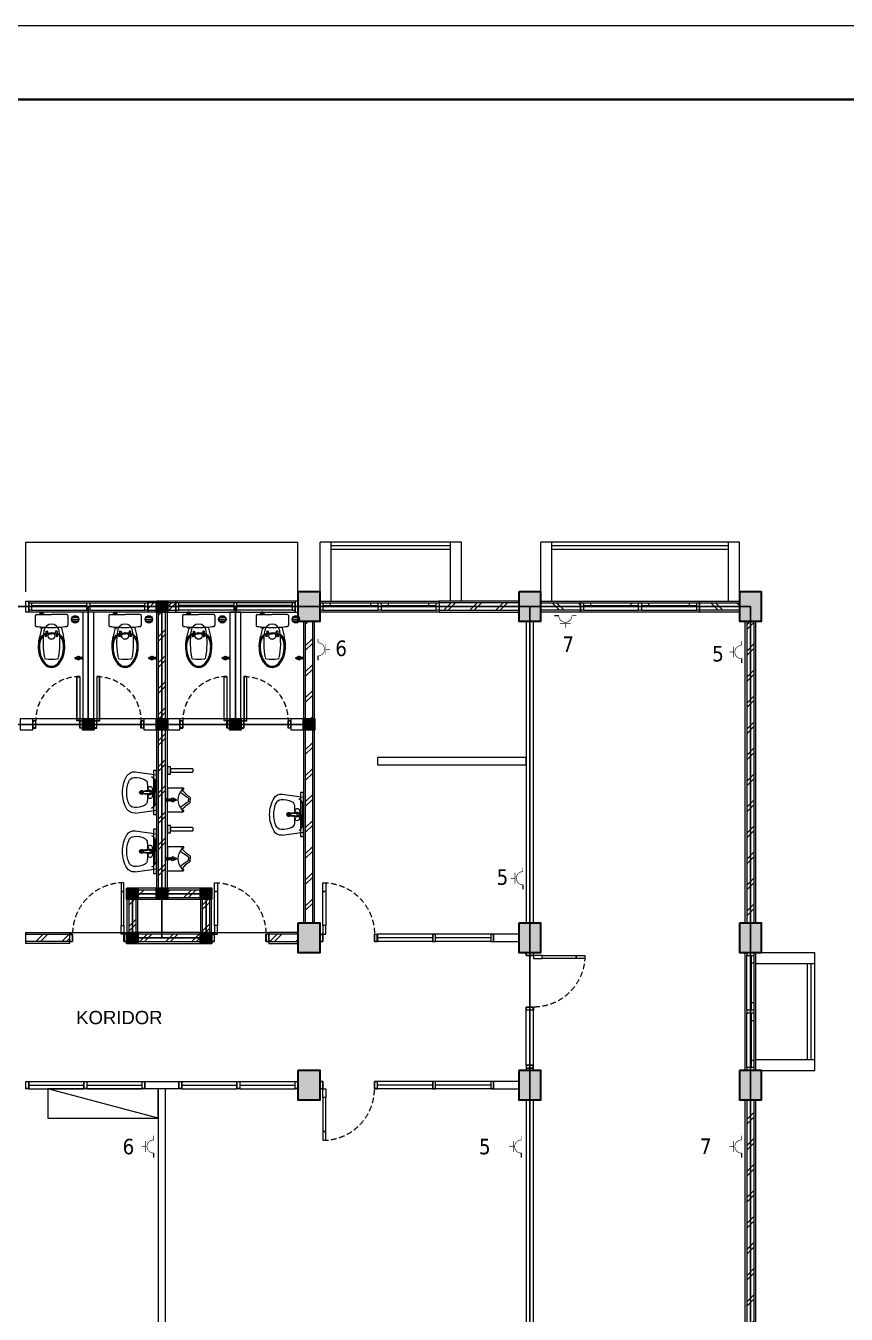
# Model space of a CAD drawing. Header units: millimetres. Extents: x -17012 to 17775, y -5570 to 5430.
# Drawn here: x 12241 to 14471, y 1929 to 5430 of the extents above; entities that cross this region are included whole.
import ezdxf
from ezdxf.enums import TextEntityAlignment as Align

# ---------------------------------------------------------------- set-up
doc = ezdxf.new("R2010")
doc.units = ezdxf.units.MM
doc.linetypes.add('HIDDEN', pattern=[0.375, 0.25, -0.125])
for name, color, linetype, lineweight in [('ars', 11, 'Continuous', 5), ('dinding', 5, 'Continuous', 15), ('GRS KOP', 1, 'Continuous', 35), ('KOLOM', 1, 'Continuous', 30), ('kop', 7, 'Continuous', 20), ('kus', 63, 'Continuous', 15), ('LAMPU-LISTRIK', 22, 'Continuous', 0), ('lan', 7, 'Continuous', 15), ('not', 7, 'Continuous', 20), ('Notasi', 2, 'Continuous', 20), ('PARTISI', 190, 'Continuous', 9), ('SANITAIR', 4, 'Continuous', 5), ('sol kol', 8, 'Continuous', 0)]:
    doc.layers.add(name, color=color, linetype=linetype, lineweight=lineweight)
doc.layers.add('as', color=1, linetype='Continuous', plot=False)
doc.layers.add('D1', color=1, linetype='Continuous')
doc.styles.add('BARU', font='complex.shx')
doc.styles.get("Standard").update_dxf_attribs({"font": 'arial.ttf'})
doc.styles.add('tahoma', font='tahoma.ttf')
pattern_1 = [(45, (12210.864, 1611.834), (-35.3553, 35.3553), []), (45, (12223.364, 1611.834), (-35.3553, 35.3553), [])]
pattern_2 = [(45, (12010.864, 1611.834), (-35.3553, 35.3553), []), (45, (12023.364, 1611.834), (-35.3553, 35.3553), [])]

# ---------------------------------------------------------------- blocks, each defined once
blk = doc.blocks.new('KP')
at = {"layer": 'KOLOM'}
blk.add_lwpolyline([(0.075, -0.075), (-0.075, -0.075), (-0.075, 0.075), (0.075, 0.075), (0.075, -0.075)], dxfattribs=at)
blk = doc.blocks.new('washtafel L237 a')
for p, q in [((-0.279, -0.289), (-0.238, 0)), ((-0.238, 0), (0, 0)), ((0.238, 0), (0, 0)), ((0.279, -0.289), (0.238, 0)), ((-0.148, -0.019), (0, -0.019)), ((0.148, -0.019), (0, -0.019)), ((0, -0.193), (-0.007, -0.193)), ((0, -0.202), (-0.007, -0.202)), ((0, -0.179), (-0.006, -0.179)), ((0, -0.179), (0.006, -0.179)), ((0, -0.193), (0.007, -0.193)), ((0, -0.202), (0.007, -0.202))]:
    blk.add_line(p, q)
for centre, radius in [((-0.011, -0.085), 0.00488), ((0, -0.043), 0.00695), ((0, -0.043), 0.00529), ((0.011, -0.085), 0.00488)]:
    blk.add_circle(centre, radius)
for centre, radius, start, end in [((-0.148, -0.093), 0.0742, 90.0661, 157.5039), ((0.068, -0.281), 0.273, 154.0541, 184.6243), ((-0.117, -0.191), 0.0678, 92.544, 154.459), ((0.012, -2.103), 1.984, 91.1939, 93.8059), ((-0.055, -0.085), 0.0285, 98.132, 275.8135), ((-0.002, -0.336), 0.286, 89.6669, 101.6651), ((-0.049, -0.147), 0.0337, 40.1188, 95.4553), ((0, -0.084), 0.0312, 89.6915, 225.3566), ((-0.528, -0.216), 0.513, 2.5647, 13.8912), ((0, -0.084), 0.0231, 89.5833, 212.8124), ((-0.04, -0.126), 0.0267, 4.6349, 46.9394), ((-0.045, -0.113), 0.03, 5.694, 32.8124), ((-0.623, -0.171), 0.611, 359.8012, 5.694), ((-0.006, -0.173), 0.006, 179.8012, 270), ((0.002, -0.336), 0.286, 78.3349, 90.3331), ((0, -0.084), 0.0312, 314.6434, 90.3085), ((0, -0.084), 0.0231, 327.1876, 90.4167), ((0.006, -0.173), 0.006, 270, 0.1988), ((0.623, -0.171), 0.611, 174.306, 180.1988), ((0.04, -0.126), 0.0267, 133.0606, 175.3651), ((0.045, -0.113), 0.03, 147.1876, 174.306), ((0.528, -0.216), 0.513, 166.1088, 177.4353), ((0.049, -0.147), 0.0337, 84.5447, 139.8812), ((-0.012, -2.103), 1.984, 86.1941, 88.8061), ((0.055, -0.085), 0.0285, 264.1865, 81.868), ((0.117, -0.191), 0.0678, 25.541, 87.456), ((0.148, -0.093), 0.0742, 22.4961, 89.9339), ((-0.068, -0.281), 0.273, 355.3757, 25.9459), ((-0.17, -0.305), 0.11, 171.786, 240.1395), ((-0.119, -0.294), 0.0858, 186.0548, 250.1625), ((0.001, -0.2), 0.0272, 129.5111, 54.4666), ((0.001, -0.2), 0.0234, 136.8784, 48.8129), ((-0.007, -0.184), 0.009, 183.4751, 270), ((-0.007, -0.193), 0.009, 182.5647, 270), ((0.001, -0.2), 0.0119, 184.4951, 2.4242), ((0.007, -0.184), 0.009, 270, 356.5249), ((0.007, -0.193), 0.009, 270, 357.4353), ((0.119, -0.294), 0.0858, 289.8375, 353.9452), ((0.17, -0.305), 0.11, 299.8605, 8.214), ((-0.003, -0.017), 0.443, 239.9631, 270.4171), ((-0.001, 0.003), 0.406, 248.7209, 270.1375), ((0.001, 0.003), 0.406, 269.8625, 291.2791), ((0.003, -0.017), 0.443, 269.5829, 300.0369)]:
    blk.add_arc(centre, radius, start, end)
blk = doc.blocks.new('P 70')
at = {"linetype": 'HIDDEN', "ltscale": 0.3}
blk.add_lwpolyline([(-0.74, 0.1, -0.414214), (-0.04, 0.8, -1.303225)], format="xyb", dxfattribs=at)
for points in [[(-0.04, 0.8), (-0.08, 0.8), (-0.08, 0.68), (-0.04, 0.68)], [(-0.04, 0.68), (-0.08, 0.68), (-0.08, 0.22), (-0.04, 0.22)], [(-0.04, 0.1), (-0.08, 0.1), (-0.08, 0.22), (-0.04, 0.22)], [(-0.735, 0.06), (-0.74, 0.06), (-0.74, 0.061), (-0.74, 0.1), (-0.78, 0.1), (-0.78, 0), (-0.74, 0), (-0.74, 0.056), (-0.735, 0.058)], [(-0.742, 0.002), (-0.778, 0.002), (-0.778, 0.098), (-0.742, 0.098)], [(-0.045, 0.06), (-0.04, 0.06), (-0.04, 0.061), (-0.04, 0.1), (0, 0.1), (0, 0), (-0.04, 0), (-0.04, 0.056), (-0.045, 0.058)], [(-0.038, 0.002), (-0.002, 0.002), (-0.002, 0.098), (-0.038, 0.098)]]:
    blk.add_lwpolyline(points, close=True)
blk = doc.blocks.new('URINOIR ATAS')
for p, q in [((-0.165, 0), (-0.165, 0.215)), ((-0.16, 0.22), (-0.147, 0.22)), ((-0.133, 0.201), (-0.16, 0.201)), ((-0.133, 0.201), (-0.143, 0.218)), ((-0.027, 0.31), (0, 0.31)), ((-0.02, 0.286), (0, 0.286)), ((0.027, 0.31), (0, 0.31)), ((0.02, 0.286), (0, 0.286)), ((0.133, 0.201), (0.143, 0.218)), ((0.133, 0.201), (0.16, 0.201)), ((0.16, 0.22), (0.147, 0.22)), ((0.165, 0), (0.165, 0.215)), ((-0.165, 0), (0, 0)), ((-0.009, 0.01), (-0.026, 0)), ((-0.013, -0.017), (-0.013, 0)), ((-0.012, 0.117), (0.011, 0.117)), ((-0.011, 0.107), (0.011, 0.107)), ((-0.011, 0.097), (0.011, 0.097)), ((-0.009, 0.112), (-0.009, 0.107)), ((-0.009, 0.01), (0.011, 0.01)), ((-0.007, 0.113), (0.008, 0.113)), ((-0.003, 0.117), (-0.003, 0.113)), ((0.165, 0), (0, 0)), ((0.003, 0.117), (0.003, 0.113)), ((0.009, 0.112), (0.009, 0.107)), ((0.011, 0.01), (0.026, 0)), ((0.013, 0), (0.013, -0.017)), ((0.013, -0.017), (-0.013, -0.017))]:
    blk.add_line(p, q)
for points in [[(-0.011, 0.107, 0.164804), (-0.012, 0.107, 0.105758), (-0.013, 0.106, 0.068984), (-0.014, 0.104, 0.055178), (-0.014, 0.102, 0.055178), (-0.014, 0.1, 0.068984), (-0.013, 0.099, 0.105758), (-0.012, 0.098, 0.164804), (-0.011, 0.097, 0.164804), (-0.01, 0.098, 0.105758), (-0.009, 0.099, 0.068984), (-0.009, 0.1, 0.055178), (-0.009, 0.102, 0.055178), (-0.009, 0.104, 0.068984), (-0.009, 0.106, 0.105758), (-0.01, 0.107, 0.164804)], [(0, 0.097, 0.070821), (0.003, 0.098, 0.082428), (0.005, 0.099, 0.106823), (0.007, 0.101, 0.13413), (0.007, 0.102, 0.13413), (0.007, 0.104, 0.106823), (0.005, 0.106, 0.082428), (0.003, 0.107, 0.070821), (0, 0.107, 0.070821), (-0.003, 0.107, 0.082428), (-0.005, 0.106, 0.106823), (-0.007, 0.104, 0.13413), (-0.007, 0.102, 0.13413), (-0.007, 0.101, 0.106823), (-0.005, 0.099, 0.082428), (-0.003, 0.098, 0.070821)], [(0.011, 0.107, 0.164804), (0.01, 0.107, 0.105758), (0.009, 0.106, 0.068984), (0.009, 0.104, 0.055178), (0.008, 0.102, 0.055178), (0.009, 0.1, 0.068984), (0.009, 0.099, 0.105758), (0.01, 0.098, 0.164804), (0.011, 0.097, 0.164804), (0.012, 0.098, 0.105758), (0.013, 0.099, 0.068984), (0.013, 0.1, 0.055178), (0.014, 0.102, 0.055178), (0.014, 0.104, 0.068984), (0.013, 0.106, 0.105758), (0.012, 0.107, 0.164804)]]:
    blk.add_lwpolyline(points, format="xyb", close=True)
blk.add_lwpolyline([(0.007, 0.061), (0.013, 0.072), (0.007, 0.082), (-0.006, 0.082), (-0.012, 0.072), (-0.006, 0.061)], close=True)
for centre, radius in [((0, 0.072), 0.025), ((0, 0.032), 0.0106), ((0, 0.032), 0.00723)]:
    blk.add_circle(centre, radius)
for centre, radius, start, end in [((-0.16, 0.215), 0.005, 90, 180), ((-0.16, 0.196), 0.005, 90, 180), ((-0.147, 0.215), 0.005, 30.5859, 90), ((-0.151, 0.256), 0.055, 287.3602, 311.4179), ((0.001, 0.332), 0.187, 224.1477, 269.6422), ((-0.614, 0.718), 0.709, 314.7654, 324.2179), ((-0.477, 0.536), 0.518, 315.9836, 330.7336), ((-0.027, 0.295), 0.0148, 90, 144.2179), ((-0.02, 0.28), 0.00593, 90, 150.7336), ((-0.001, 0.332), 0.187, 270.3578, 315.8523), ((0.02, 0.28), 0.00593, 29.2664, 90), ((0.477, 0.536), 0.518, 209.2664, 224.0164), ((0.027, 0.295), 0.0148, 35.7821, 90), ((0.614, 0.718), 0.709, 215.7821, 225.2346), ((0.151, 0.256), 0.055, 228.5821, 252.6398), ((0.147, 0.215), 0.005, 90, 149.4141), ((0.16, 0.215), 0.005, 0, 90), ((0.16, 0.196), 0.005, 0, 90), ((0.12, 0.057), 0.137, 181.3482, 199.9236), ((0, 0.106), 0.0162, 43.0169, 136.9831), ((-0.007, 0.112), 0.00119, 90, 180), ((0.008, 0.112), 0.00119, 0, 90), ((-0.19, 0.062), 0.208, 345.4703, 357.6692)]:
    blk.add_arc(centre, radius, start, end)
blk = doc.blocks.new('P 60')
at = {"linetype": 'HIDDEN', "ltscale": 0.3}
blk.add_lwpolyline([(-0.64, 0.1, -0.414214), (-0.04, 0.7, -1.303225)], format="xyb", dxfattribs=at)
for points in [[(-0.04, 0.7), (-0.04, 0.1), (-0.08, 0.1), (-0.08, 0.7)], [(-0.042, 0.698), (-0.042, 0.102), (-0.078, 0.102), (-0.078, 0.698)], [(-0.635, 0.06), (-0.64, 0.06), (-0.64, 0.061), (-0.64, 0.1), (-0.68, 0.1), (-0.68, 0), (-0.64, 0), (-0.64, 0.056), (-0.635, 0.058)], [(-0.642, 0.002), (-0.678, 0.002), (-0.678, 0.098), (-0.642, 0.098)], [(-0.045, 0.06), (-0.04, 0.06), (-0.04, 0.061), (-0.04, 0.1), (0, 0.1), (0, 0), (-0.04, 0), (-0.04, 0.056), (-0.045, 0.058)], [(-0.038, 0.002), (-0.002, 0.002), (-0.002, 0.098), (-0.038, 0.098)]]:
    blk.add_lwpolyline(points, close=True)
blk = doc.blocks.new('KRAN ATAS')
for p, q in [((-0.019, 0.001), (-0.019, 0)), ((-0.019, 0), (0, 0)), ((-0.018, 0.002), (0, 0.002)), ((-0.009, 0.006), (-0.009, 0.04)), ((0.018, 0.002), (0, 0.002)), ((0.019, 0), (0, 0)), ((0.009, 0.006), (0.009, 0.04)), ((0.019, 0.001), (0.019, 0))]:
    blk.add_line(p, q)
for centre, radius, start, end in [((-0.021, 0.06), 0.0057, 92.509, 270.0343), ((-0.02, 0.06), 0.0057, 105.45, 257.2407), ((0, 0.06), 0.0223, 89.786, 270.2141), ((-0.015, 0.075), 0.0057, 47.464, 224.6597), ((-0.015, 0.074), 0.0057, 60.3207, 212.5415), ((-0.014, 0.046), 0.0057, 154.4974, 295.7282), ((-0.015, 0.045), 0.0057, 142.579, 307.6346), ((-0.018, 0.001), 0.0005, 90, 180), ((0, 0.06), 0.0162, 89.7094, 270.2949), ((-0.013, 0.006), 0.004, 270, 0), ((-0.041, 0.09), 0.0331, 343.1048, 7.2203), ((0, 0.06), 0.0102, 89.532, 270.4679), ((0, 0.096), 0.00865, 90, 191.4881), ((0, 0.08), 0.0057, 89.095, 165.324), ((0, 0.079), 0.0057, 89.095, 152.5938), ((0, 0.041), 0.0057, 205.9652, 266.0615), ((0, 0.04), 0.0057, 191.86, 266.0615), ((0, 0.096), 0.00865, 348.5119, 90), ((0, 0.08), 0.0057, 14.676, 90.905), ((0, 0.079), 0.0057, 27.4062, 90.905), ((0, 0.06), 0.0223, 269.7859, 90.214), ((0, 0.06), 0.0162, 269.7051, 90.2906), ((0, 0.06), 0.0102, 269.5321, 90.468), ((0, 0.04), 0.0057, 273.9385, 348.14), ((0, 0.041), 0.0057, 273.9385, 334.0348), ((0.041, 0.09), 0.0331, 172.7797, 196.8952), ((0.013, 0.006), 0.004, 180, 270), ((0.015, 0.045), 0.0057, 232.3654, 37.421), ((0.015, 0.075), 0.0057, 315.3403, 132.536), ((0.015, 0.074), 0.0057, 327.4585, 119.6793), ((0.014, 0.046), 0.0057, 244.2718, 25.5026), ((0.018, 0.001), 0.0005, 0, 90), ((0.021, 0.06), 0.0057, 269.9657, 87.491), ((0.02, 0.06), 0.0057, 282.7593, 74.55)]:
    blk.add_arc(centre, radius, start, end)
blk = doc.blocks.new('CLOSET ATAS')
for p, q in [((0, 0.207), (0, 0)), ((0.014, 0.22), (0.148, 0.22)), ((0, -0.206), (0, 0)), ((0.171, 0.13), (0.294, 0.161)), ((0.228, 0.073), (0.228, 0.058)), ((0.231, 0.075), (0.273, 0.075)), ((0.231, 0.055), (0.256, 0.055)), ((0.256, 0.055), (0.259, 0.063)), ((0.256, 0.055), (0.256, 0)), ((0.256, -0.055), (0.256, 0)), ((0.259, 0.063), (0.273, 0.063)), ((0.266, 0.075), (0.266, 0.088)), ((0.266, 0.063), (0.266, 0)), ((0.266, -0.063), (0.266, 0)), ((0.273, 0.075), (0.273, 0.063)), ((0.282, 0.125), (0.282, 0.107)), ((0.285, 0.085), (0.285, 0.065)), ((0.296, 0.088), (0.288, 0.088)), ((0.296, 0.062), (0.288, 0.062)), ((0.299, 0.085), (0.299, 0.065)), ((-0.013, -0.124), (-0.031, -0.124)), ((-0.031, -0.124), (-0.031, -0.146)), ((-0.031, -0.146), (-0.013, -0.146)), ((-0.013, -0.107), (-0.013, -0.164)), ((0.171, -0.138), (0.185, -0.138)), ((0.173, -0.116), (0.185, -0.116)), ((0.173, -0.151), (0.173, -0.138)), ((0.175, -0.154), (0.182, -0.154)), ((0.184, -0.138), (0.184, -0.151)), ((0.188, -0.119), (0.188, -0.136)), ((0.188, -0.134), (0.294, -0.161)), ((0.228, -0.073), (0.228, -0.058)), ((0.231, -0.055), (0.256, -0.055)), ((0.231, -0.075), (0.273, -0.075)), ((0.256, -0.055), (0.259, -0.063)), ((0.259, -0.063), (0.273, -0.063)), ((0.266, -0.075), (0.266, -0.088)), ((0.273, -0.075), (0.273, -0.063)), ((0.282, -0.125), (0.282, -0.107)), ((0.285, -0.065), (0.285, -0.085)), ((0.296, -0.062), (0.288, -0.062)), ((0.296, -0.088), (0.288, -0.088)), ((0.299, -0.065), (0.299, -0.085)), ((0.014, -0.22), (0.148, -0.22))]:
    blk.add_line(p, q)
blk.add_circle((0.292, 0), 0.046)
for centre, radius, start, end in [((0.014, 0.207), 0.0135, 90, 180), ((0.148, 0.205), 0.015, 8.087, 90), ((-1.27, 0.004), 1.447, 359.8599, 8.087), ((0.429, -0.051), 0.231, 89.4826, 128.7411), ((0.431, -0.32), 0.5, 75.2789, 105.8515), ((0.235, 0), 0.103, 95.4936, 264.5064), ((-1.27, -0.004), 1.447, 351.913, 0.1401), ((0.385, -0.951), 1.066, 79.0461, 98.6197), ((0.231, 0.073), 0.00271, 90, 180), ((0.231, 0.058), 0.00271, 180, 270), ((0.271, 0.088), 0.005, 138.7405, 180), ((0.429, -0.051), 0.215, 89.4826, 138.7405), ((0.287, 0.125), 0.005, 128.7411, 180), ((0.288, 0.085), 0.00307, 90, 180), ((0.288, 0.065), 0.00307, 180, 270), ((0.296, 0.085), 0.00307, 0, 90), ((0.296, 0.065), 0.00307, 270, 0), ((0.431, -0.32), 0.484, 75.2789, 90), ((0.465, -0.141), 0.302, 48.5371, 73.1314), ((0.465, -0.141), 0.318, 48.5371, 73.1314), ((0.585, 0.076), 0.02, 7.8459, 81.6038), ((0.035, 0), 0.575, 352.1541, 7.8459), ((0.59, 0), 0.114, 0, 48.6581), ((0.59, 0), 0.114, 311.3419, 0), ((0.59, 0), 0.13, 0, 48.6581), ((0.59, 0), 0.13, 311.3419, 0), ((-0.016, -0.123), 0.0171, 24.4122, 79.3868), ((-0.016, -0.147), 0.0171, 280.6132, 335.5878), ((0.175, -0.151), 0.00271, 180, 270), ((0.182, -0.151), 0.00271, 270, 0), ((0.185, -0.119), 0.00271, 0, 90), ((0.185, -0.136), 0.00271, 270, 0), ((0.385, 0.948), 1.063, 261.358, 280.9763), ((0.231, -0.058), 0.00271, 90, 180), ((0.231, -0.073), 0.00271, 180, 270), ((0.271, -0.088), 0.005, 180, 221.2595), ((0.429, 0.051), 0.215, 221.2595, 270.5174), ((0.287, -0.125), 0.005, 180, 231.2589), ((0.429, 0.051), 0.231, 231.2589, 270.5174), ((0.288, -0.065), 0.00307, 90, 180), ((0.288, -0.085), 0.00307, 180, 270), ((0.431, 0.32), 0.5, 254.1485, 284.7211), ((0.296, -0.065), 0.00307, 0, 90), ((0.296, -0.085), 0.00307, 270, 0), ((0.431, 0.32), 0.484, 270, 284.7211), ((0.465, 0.141), 0.302, 286.8686, 311.4629), ((0.465, 0.141), 0.318, 286.8686, 311.4629), ((0.585, -0.076), 0.02, 278.3962, 352.1541), ((0.014, -0.206), 0.0135, 180, 270), ((0.148, -0.205), 0.015, 270, 351.913)]:
    blk.add_arc(centre, radius, start, end)
blk = doc.blocks.new('*X4')
at = {"color": 0}
for p, q in [((18.491, 19.193), (18.579, 19.193)), ((18.499, 19.218), (18.572, 19.218)), ((18.499, 19.168), (18.572, 19.168))]:
    blk.add_line(p, q, dxfattribs=at)
blk = doc.blocks.new('SFLOOR')
for radius in [0.05, 0.0442]:
    blk.add_circle((0, 0), radius)
blk.add_blockref('*X4', (-18.535, -19.193))
blk = doc.blocks.new('K1')
at = {"layer": 'KOLOM'}
blk.add_lwpolyline([(0.2, 0.15), (-0.2, 0.15), (-0.2, -0.15), (0.2, -0.15), (0.2, 0.15)], dxfattribs=at)
blk = doc.blocks.new('NOTASI RUANG')
at = {"layer": 'not'}
for height, p in [(0.26, (-0.011, 0.3)), (0.175, (-0.009, -0.017))]:
    blk.add_attdef('RUANG', text='', height=height, dxfattribs=at).set_placement(p, align=Align.MIDDLE_CENTER)
blk = doc.blocks.new('H')
at = {"layer": 'LAMPU-LISTRIK', "ltscale": 2}
blk.add_line((2116771, -303777), (2116700, -303777), dxfattribs=at)
at = {"layer": 'LAMPU-LISTRIK', "ltscale": 2, "const_width": 10}
blk.add_lwpolyline([(2116989, -303777, 1), (2116771, -303777)], format="xyb", dxfattribs=at)
for points in [[(2116970, -303647), (2116790, -303647)], [(2116880, -303647), (2116880, -303577)], [(2116700, -303777), (2116771, -303777)], [(2117060, -303777), (2116989, -303777)]]:
    blk.add_lwpolyline(points, dxfattribs=at)
blk = doc.blocks.new('kop')
at = {"layer": 'GRS KOP'}
blk.add_lwpolyline([(1, 54), (83, 54), (83, 1), (1, 1)], close=True, dxfattribs=at)
at = {"layer": 'kop', "color": 7}
blk.add_line((84, 55), (0, 55), dxfattribs=at)
at = {"layer": 'kop', "style": 'BARU', "flags": 4}
for p, height in [((73.8, 5.4), 0.35), ((80.303, 5.382), 0.25), ((73.8, 4.9), 0.35), ((80.303, 4.882), 0.25), ((73.8, 4.4), 0.35), ((80.303, 4.382), 0.25)]:
    blk.add_attdef('-', p, '', height=height, dxfattribs=at)
at = {"layer": 'kop', "flags": 4}
for tag, p in [('AR-00', (78.057, 2.648)), ('00', (81.238, 2.647))]:
    blk.add_attdef(tag, text='', height=0.35, dxfattribs=at).set_placement(p, align=Align.MIDDLE)

msp = doc.modelspace()

# ---------------------------------------------------------------- hatches: boundary and pattern name
at = {"layer": 'ars'}
h = msp.add_hatch(dxfattribs=at)
h.set_pattern_fill('TEMBOK', color=256, scale=50)
h.set_pattern_definition([(45, (12454.864, 1901.834), (-35.3553, 35.3553), []), (45, (12467.364, 1901.834), (-35.3553, 35.3553), [])])
h.paths.add_polyline_path([(12595.9, 3861.8), (12572.9, 3861.8), (12572.9, 3841.8), (12595.9, 3841.8)])
h = msp.add_hatch(dxfattribs=at)
h.set_pattern_fill('TEMBOK', color=256, scale=50)
h.set_pattern_definition([(45, (12515.864, 1901.834), (-35.3553, 35.3553), []), (45, (12528.364, 1901.834), (-35.3553, 35.3553), [])])
h.paths.add_polyline_path([(12648.9, 3861.8), (12625.9, 3861.8), (12625.9, 3841.8), (12648.9, 3841.8)])
h = msp.add_hatch(dxfattribs=at)
h.set_pattern_fill('TEMBOK', color=256, scale=50)
h.set_pattern_definition([(45, (11649.864, 1336.834), (-35.3553, 35.3553), []), (45, (11662.364, 1336.834), (-35.3553, 35.3553), [])])
h.paths.add_polyline_path([(13580.9, 3861.8), (13364.9, 3861.8), (13364.9, 3841.8), (13580.9, 3841.8)])
h = msp.add_hatch(dxfattribs=at)
h.set_pattern_fill('TEMBOK', color=256, scale=50)
h.set_pattern_definition([(315, (12800.864, 4166.834), (-35.3553, -35.3553), []), (315, (12813.364, 4166.834), (-35.3553, -35.3553), [])])
h.paths.add_polyline_path([(13748.9, 3841.8), (13640.9, 3841.8), (13640.9, 3861.8), (13748.9, 3861.8)])
h = msp.add_hatch(dxfattribs=at)
h.set_pattern_fill('TEMBOK', color=256, scale=50)
h.set_pattern_definition([(315, (13232.864, 4166.834), (-35.3553, -35.3553), []), (315, (13245.364, 4166.834), (-35.3553, -35.3553), [])])
h.paths.add_polyline_path([(14180.9, 3841.8), (14072.9, 3841.8), (14072.9, 3861.8), (14180.9, 3861.8)])
h = msp.add_hatch(dxfattribs=at)
h.set_pattern_fill('TEMBOK', color=256, scale=50)
h.set_pattern_definition(pattern_1)
h.paths.add_polyline_path([(12600.9, 3836.8), (12600.9, 3086.8), (12620.9, 3086.8), (12620.9, 3836.8)])
h = msp.add_hatch(dxfattribs=at)
h.set_pattern_fill('TEMBOK', color=256, scale=50)
h.set_pattern_definition(pattern_1)
h.paths.add_polyline_path([(13020.9, 2991.8), (13020.9, 3811.8), (13000.9, 3811.8), (13000.9, 2991.8)])
h = msp.add_hatch(dxfattribs=at)
h.set_pattern_fill('TEMBOK', color=256, scale=50)
h.set_pattern_definition(pattern_2)
h.paths.add_polyline_path([(14220.9, 2991.8), (14220.9, 3811.8), (14200.9, 3811.8), (14200.9, 2991.8)])
h = msp.add_hatch(dxfattribs=at)
h.set_pattern_fill('TEMBOK', color=256, scale=50)
h.set_pattern_definition(pattern_1)
h.paths.add_polyline_path([(12715.9, 3081.8), (12545.9, 3081.8), (12545.9, 3061.8), (12715.9, 3061.8)])
h = msp.add_hatch(dxfattribs=at)
h.set_pattern_fill('TEMBOK', color=256, scale=50)
h.set_pattern_definition(pattern_1)
h.paths.add_polyline_path([(12520.9, 3056.8), (12520.9, 2966.8), (12540.9, 2966.8), (12540.9, 3056.8)])
h = msp.add_hatch(dxfattribs=at)
h.set_pattern_fill('TEMBOK', color=256, scale=50)
h.set_pattern_definition(pattern_1)
h.paths.add_polyline_path([(12720.9, 3056.8), (12720.9, 2966.8), (12740.9, 2966.8), (12740.9, 3056.8)])
h = msp.add_hatch(dxfattribs=at)
h.set_pattern_fill('TEMBOK', color=256, scale=50)
h.set_pattern_definition(pattern_1)
h.paths.add_polyline_path([(12240.9, 2961.8), (12359.9, 2961.8), (12359.9, 2941.8), (12240.9, 2941.8)])
h = msp.add_hatch(dxfattribs=at)
h.set_pattern_fill('TEMBOK', color=256, scale=50)
h.set_pattern_definition(pattern_1)
h.paths.add_polyline_path([(12715.9, 2961.8), (12545.9, 2961.8), (12545.9, 2941.8), (12715.9, 2941.8)])
h = msp.add_hatch(dxfattribs=at)
h.set_pattern_fill('TEMBOK', color=256, scale=50)
h.set_pattern_definition(pattern_1)
h.paths.add_polyline_path([(12980.9, 2961.8), (12901.9, 2961.8), (12901.9, 2941.8), (12980.9, 2941.8)])
h = msp.add_hatch(dxfattribs=at)
h.set_pattern_fill('TEMBOK', color=256, scale=50)
h.set_pattern_definition(pattern_2)
h.paths.add_polyline_path([(14220.9, 1691.8), (14220.9, 2511.8), (14200.9, 2511.8), (14200.9, 1691.8)])
at = {"layer": 'sol kol'}
for points in [[(12980.9, 3891.8), (12980.9, 3811.8), (13040.9, 3811.8), (13040.9, 3891.8)], [(13580.9, 3891.8), (13580.9, 3811.8), (13640.9, 3811.8), (13640.9, 3891.8)], [(14180.9, 3891.8), (14180.9, 3811.8), (14240.9, 3811.8), (14240.9, 3891.8)], [(12595.9, 3866.8), (12625.9, 3866.8), (12625.9, 3836.8), (12595.9, 3836.8)], [(12395.9, 3546.8), (12425.9, 3546.8), (12425.9, 3516.8), (12395.9, 3516.8)], [(12595.9, 3546.8), (12625.9, 3546.8), (12625.9, 3516.8), (12595.9, 3516.8)], [(12795.9, 3546.8), (12825.9, 3546.8), (12825.9, 3516.8), (12795.9, 3516.8)], [(12995.9, 3546.8), (13025.9, 3546.8), (13025.9, 3516.8), (12995.9, 3516.8)], [(12515.9, 3086.8), (12545.9, 3086.8), (12545.9, 3056.8), (12515.9, 3056.8)], [(12595.9, 3086.8), (12625.9, 3086.8), (12625.9, 3056.8), (12595.9, 3056.8)], [(12715.9, 3086.8), (12745.9, 3086.8), (12745.9, 3056.8), (12715.9, 3056.8)], [(12980.9, 2991.8), (12980.9, 2911.8), (13040.9, 2911.8), (13040.9, 2991.8)], [(13580.9, 2991.8), (13580.9, 2911.8), (13640.9, 2911.8), (13640.9, 2991.8)], [(14180.9, 2991.8), (14180.9, 2911.8), (14240.9, 2911.8), (14240.9, 2991.8)], [(12515.9, 2966.8), (12545.9, 2966.8), (12545.9, 2936.8), (12515.9, 2936.8)], [(12715.9, 2966.8), (12745.9, 2966.8), (12745.9, 2936.8), (12715.9, 2936.8)], [(12980.9, 2591.8), (12980.9, 2511.8), (13040.9, 2511.8), (13040.9, 2591.8)], [(13580.9, 2591.8), (13580.9, 2511.8), (13640.9, 2511.8), (13640.9, 2591.8)], [(14180.9, 2591.8), (14180.9, 2511.8), (14240.9, 2511.8), (14240.9, 2591.8)]]:
    msp.add_hatch(color=256, dxfattribs=at).paths.add_polyline_path(points)

# ---------------------------------------------------------------- linework, layer by layer
at = {"layer": 'ars'}
for points in [[(13395.9, 4016.8), (13070.9, 4016.8)], [(13395.9, 4006.8), (13070.9, 4006.8)], [(14150.9, 4016.8), (13670.9, 4016.8)], [(14150.9, 4006.8), (13670.9, 4006.8)], [(14365.9, 2621.8), (14365.9, 2881.8)], [(14375.9, 2621.8), (14375.9, 2881.8)]]:
    msp.add_lwpolyline(points, dxfattribs=at)
for points in [[(12595.9, 3861.8), (12572.9, 3861.8), (12572.9, 3841.8), (12595.9, 3841.8)], [(12648.9, 3861.8), (12625.9, 3861.8), (12625.9, 3841.8), (12648.9, 3841.8)], [(13580.9, 3861.8), (13364.9, 3861.8), (13364.9, 3841.8), (13580.9, 3841.8)], [(13748.9, 3841.8), (13640.9, 3841.8), (13640.9, 3861.8), (13748.9, 3861.8)], [(14180.9, 3841.8), (14072.9, 3841.8), (14072.9, 3861.8), (14180.9, 3861.8)], [(12600.9, 3836.8), (12600.9, 3086.8), (12620.9, 3086.8), (12620.9, 3836.8)], [(13020.9, 2991.8), (13020.9, 3811.8), (13000.9, 3811.8), (13000.9, 2991.8)], [(14220.9, 2991.8), (14220.9, 3811.8), (14200.9, 3811.8), (14200.9, 2991.8)], [(12634.6, 3396.8), (12634.6, 3416.8), (12625.9, 3416.8), (12625.9, 3396.8)], [(12634.6, 3236.8), (12634.6, 3256.8), (12625.9, 3256.8), (12625.9, 3236.8)], [(12715.9, 3081.8), (12545.9, 3081.8), (12545.9, 3061.8), (12715.9, 3061.8)], [(12520.9, 3056.8), (12520.9, 2966.8), (12540.9, 2966.8), (12540.9, 3056.8)], [(12720.9, 3056.8), (12720.9, 2966.8), (12740.9, 2966.8), (12740.9, 3056.8)], [(12240.9, 2961.8), (12359.9, 2961.8), (12359.9, 2941.8), (12240.9, 2941.8)], [(12715.9, 2961.8), (12545.9, 2961.8), (12545.9, 2941.8), (12715.9, 2941.8)], [(12980.9, 2961.8), (12901.9, 2961.8), (12901.9, 2941.8), (12980.9, 2941.8)], [(14220.9, 1691.8), (14220.9, 2511.8), (14200.9, 2511.8), (14200.9, 1691.8)]]:
    msp.add_lwpolyline(points, close=True, dxfattribs=at)
at = {"layer": 'as'}
for points in [[(14210.9, 3851.8), (14210.9, 1651.8), (9610.9, 1651.8)], [(13010.9, 3851.8), (12210.9, 3851.8)], [(12410.9, 3851.8), (12410.9, 3531.8)], [(12810.9, 3851.8), (12810.9, 3531.8)], [(13010.9, 3851.8), (14210.9, 3851.8), (14210.9, 1651.8)], [(13610.9, 3851.8), (13610.9, 1651.8)], [(12610.9, 2951.8), (12610.9, 3836.8)], [(12610.9, 3531.8), (12210.9, 3531.8)], [(13010.9, 3531.8), (12610.9, 3531.8)]]:
    msp.add_lwpolyline(points, dxfattribs=at)
msp.add_lwpolyline([(12730.9, 2951.8), (12730.9, 3071.8), (12530.9, 3071.8), (12530.9, 2951.8)], close=True, dxfattribs=at)
at = {"layer": 'dinding'}
for points in [[(12240.9, 3866.8), (12248.9, 3866.8), (12248.9, 3836.8), (12240.9, 3836.8)], [(12572.9, 3866.8), (12595.9, 3866.8), (12595.9, 3836.8), (12572.9, 3836.8)], [(12648.9, 3866.8), (12625.9, 3866.8), (12625.9, 3836.8), (12648.9, 3836.8)], [(12980.9, 3866.8), (12972.9, 3866.8), (12972.9, 3836.8), (12980.9, 3836.8)], [(13580.9, 3866.8), (13364.9, 3866.8), (13364.9, 3836.8), (13580.9, 3836.8)], [(13748.9, 3836.8), (13640.9, 3836.8), (13640.9, 3866.8), (13748.9, 3866.8)], [(14180.9, 3836.8), (14072.9, 3836.8), (14072.9, 3866.8), (14180.9, 3866.8)], [(12395.9, 3836.8), (12395.9, 3546.8), (12425.9, 3546.8), (12425.9, 3836.8)], [(12595.9, 3836.8), (12595.9, 3086.8), (12625.9, 3086.8), (12625.9, 3836.8)], [(12795.9, 3836.8), (12795.9, 3546.8), (12825.9, 3546.8), (12825.9, 3836.8)], [(13025.9, 2991.8), (13025.9, 3811.8), (12995.9, 3811.8), (12995.9, 2991.8)], [(14225.9, 2991.8), (14225.9, 3811.8), (14195.9, 3811.8), (14195.9, 2991.8)], [(12259.9, 3546.8), (12225.9, 3546.8), (12225.9, 3516.8), (12259.9, 3516.8)], [(12595.9, 3546.8), (12561.9, 3546.8), (12561.9, 3516.8), (12595.9, 3516.8)], [(12659.9, 3546.8), (12625.9, 3546.8), (12625.9, 3516.8), (12659.9, 3516.8)], [(12995.9, 3546.8), (12961.9, 3546.8), (12961.9, 3516.8), (12995.9, 3516.8)], [(12715.9, 3086.8), (12545.9, 3086.8), (12545.9, 3056.8), (12715.9, 3056.8)], [(12515.9, 3056.8), (12515.9, 2966.8), (12545.9, 2966.8), (12545.9, 3056.8)], [(12715.9, 3056.8), (12715.9, 2966.8), (12745.9, 2966.8), (12745.9, 3056.8)], [(12240.9, 2966.8), (12359.9, 2966.8), (12359.9, 2936.8), (12240.9, 2936.8)], [(12715.9, 2966.8), (12545.9, 2966.8), (12545.9, 2936.8), (12715.9, 2936.8)], [(12980.9, 2966.8), (12901.9, 2966.8), (12901.9, 2936.8), (12980.9, 2936.8)], [(14225.9, 1691.8), (14225.9, 2511.8), (14195.9, 2511.8), (14195.9, 1691.8)]]:
    msp.add_lwpolyline(points, close=True, dxfattribs=at)
at = {"layer": 'kop', "color": 7}
msp.add_line((17775.2, 5429.8), (975.2, 5429.8), dxfattribs=at)
at = {"layer": 'kus'}
for p, q in [((12256.9, 3861.8), (12406.9, 3861.8)), ((12414.9, 3861.8), (12564.9, 3861.8)), ((12806.9, 3861.8), (12656.9, 3861.8)), ((12964.9, 3861.8), (12814.9, 3861.8)), ((13048.9, 3861.8), (13198.9, 3861.8)), ((13048.9, 3854.8), (13198.9, 3854.8)), ((13068.9, 3854.8), (13068.9, 3861.8)), ((13178.9, 3854.8), (13178.9, 3861.8)), ((13206.9, 3861.8), (13356.9, 3861.8)), ((13206.9, 3854.8), (13356.9, 3854.8)), ((13226.9, 3854.8), (13226.9, 3861.8)), ((13336.9, 3854.8), (13336.9, 3861.8)), ((13756.9, 3861.8), (13906.9, 3861.8)), ((13756.9, 3854.8), (13906.9, 3854.8)), ((13776.9, 3854.8), (13776.9, 3861.8)), ((13886.9, 3854.8), (13886.9, 3861.8)), ((13914.9, 3861.8), (14064.9, 3861.8)), ((13914.9, 3854.8), (14064.9, 3854.8)), ((13934.9, 3854.8), (13934.9, 3861.8)), ((14044.9, 3854.8), (14044.9, 3861.8)), ((12256.9, 3841.8), (12406.9, 3841.8)), ((12414.9, 3841.8), (12564.9, 3841.8)), ((12806.9, 3841.8), (12656.9, 3841.8)), ((12964.9, 3841.8), (12814.9, 3841.8)), ((13048.9, 3841.8), (13198.9, 3841.8)), ((13206.9, 3841.8), (13356.9, 3841.8)), ((13756.9, 3841.8), (13906.9, 3841.8)), ((13914.9, 3841.8), (14064.9, 3841.8)), ((13346.9, 2961.8), (13196.9, 2961.8)), ((13346.9, 2941.8), (13196.9, 2941.8)), ((13504.9, 2961.8), (13354.9, 2961.8)), ((13504.9, 2941.8), (13354.9, 2941.8)), ((14200.9, 2755.8), (14200.9, 2903.8)), ((14213.9, 2755.8), (14213.9, 2903.8)), ((14213.9, 2883.8), (14220.9, 2883.8)), ((14220.9, 2755.8), (14220.9, 2903.8)), ((14213.9, 2775.8), (14220.9, 2775.8)), ((13600.9, 2605.8), (13600.9, 2755.8)), ((13620.9, 2605.8), (13620.9, 2755.8)), ((14200.9, 2599.8), (14200.9, 2747.8)), ((14213.9, 2599.8), (14213.9, 2747.8)), ((14220.9, 2599.8), (14220.9, 2747.8)), ((14213.9, 2727.8), (14220.9, 2727.8)), ((14213.9, 2619.8), (14220.9, 2619.8)), ((12248.9, 2561.8), (12398.9, 2561.8)), ((12406.9, 2561.8), (12556.9, 2561.8)), ((12664.9, 2561.8), (12814.9, 2561.8)), ((12822.9, 2561.8), (12972.9, 2561.8)), ((13346.9, 2561.8), (13196.9, 2561.8)), ((13504.9, 2561.8), (13354.9, 2561.8)), ((12248.9, 2541.8), (12398.9, 2541.8)), ((12406.9, 2541.8), (12556.9, 2541.8)), ((12664.9, 2541.8), (12814.9, 2541.8)), ((12822.9, 2541.8), (12972.9, 2541.8)), ((13346.9, 2541.8), (13196.9, 2541.8)), ((13504.9, 2541.8), (13354.9, 2541.8))]:
    msp.add_line(p, q, dxfattribs=at)
at = {"layer": 'kus', "linetype": 'HIDDEN'}
for p, q in [((12256.9, 3854.8), (12406.9, 3854.8)), ((12414.9, 3854.8), (12564.9, 3854.8)), ((12806.9, 3854.8), (12656.9, 3854.8)), ((12964.9, 3854.8), (12814.9, 3854.8)), ((13346.9, 2951.8), (13196.9, 2951.8)), ((13504.9, 2951.8), (13354.9, 2951.8)), ((13610.9, 2605.8), (13610.9, 2755.8)), ((12248.9, 2551.8), (12398.9, 2551.8)), ((12406.9, 2551.8), (12556.9, 2551.8)), ((12664.9, 2551.8), (12814.9, 2551.8)), ((12822.9, 2551.8), (12972.9, 2551.8)), ((13346.9, 2551.8), (13196.9, 2551.8)), ((13504.9, 2551.8), (13354.9, 2551.8))]:
    msp.add_line(p, q, dxfattribs=at)
at = {"layer": 'kus'}
for points in [[(12248.9, 3861.8), (12256.9, 3861.8), (12256.9, 3841.8), (12248.9, 3841.8)], [(12406.9, 3861.8), (12414.9, 3861.8), (12414.9, 3841.8), (12406.9, 3841.8)], [(12564.9, 3861.8), (12572.9, 3861.8), (12572.9, 3841.8), (12564.9, 3841.8)], [(12656.9, 3861.8), (12648.9, 3861.8), (12648.9, 3841.8), (12656.9, 3841.8)], [(12814.9, 3861.8), (12806.9, 3861.8), (12806.9, 3841.8), (12814.9, 3841.8)], [(12972.9, 3861.8), (12964.9, 3861.8), (12964.9, 3841.8), (12972.9, 3841.8)], [(13040.9, 3861.8), (13048.9, 3861.8), (13048.9, 3841.8), (13040.9, 3841.8)], [(13198.9, 3861.8), (13206.9, 3861.8), (13206.9, 3841.8), (13198.9, 3841.8)], [(13356.9, 3861.8), (13364.9, 3861.8), (13364.9, 3841.8), (13356.9, 3841.8)], [(13748.9, 3861.8), (13756.9, 3861.8), (13756.9, 3841.8), (13748.9, 3841.8)], [(13906.9, 3861.8), (13914.9, 3861.8), (13914.9, 3841.8), (13906.9, 3841.8)], [(14064.9, 3861.8), (14072.9, 3861.8), (14072.9, 3841.8), (14064.9, 3841.8)], [(13346.9, 2941.8), (13354.9, 2941.8), (13354.9, 2961.8), (13346.9, 2961.8)], [(13347.3, 2942.2), (13354.5, 2942.2), (13354.5, 2961.4), (13347.3, 2961.4)], [(13504.9, 2941.8), (13512.9, 2941.8), (13512.9, 2961.8), (13504.9, 2961.8)], [(13505.3, 2942.2), (13512.5, 2942.2), (13512.5, 2961.4), (13505.3, 2961.4)], [(14220.9, 2903.8), (14220.9, 2911.8), (14200.9, 2911.8), (14200.9, 2903.8)], [(14220.9, 2747.8), (14220.9, 2755.8), (14200.9, 2755.8), (14200.9, 2747.8)], [(13600.9, 2605.8), (13600.9, 2597.8), (13620.9, 2597.8), (13620.9, 2605.8)], [(13601.3, 2605.4), (13601.3, 2598.2), (13620.5, 2598.2), (13620.5, 2605.4)], [(14220.9, 2591.8), (14220.9, 2599.8), (14200.9, 2599.8), (14200.9, 2591.8)], [(12248.9, 2541.8), (12240.9, 2541.8), (12240.9, 2561.8), (12248.9, 2561.8)], [(12248.5, 2542.2), (12241.3, 2542.2), (12241.3, 2561.4), (12248.5, 2561.4)], [(12406.9, 2541.8), (12398.9, 2541.8), (12398.9, 2561.8), (12406.9, 2561.8)], [(12406.5, 2542.2), (12399.3, 2542.2), (12399.3, 2561.4), (12406.5, 2561.4)], [(12564.9, 2541.8), (12556.9, 2541.8), (12556.9, 2561.8), (12564.9, 2561.8)], [(12564.5, 2542.2), (12557.3, 2542.2), (12557.3, 2561.4), (12564.5, 2561.4)], [(12664.9, 2541.8), (12656.9, 2541.8), (12656.9, 2561.8), (12664.9, 2561.8)], [(12664.5, 2542.2), (12657.3, 2542.2), (12657.3, 2561.4), (12664.5, 2561.4)], [(12822.9, 2541.8), (12814.9, 2541.8), (12814.9, 2561.8), (12822.9, 2561.8)], [(12822.5, 2542.2), (12815.3, 2542.2), (12815.3, 2561.4), (12822.5, 2561.4)], [(12980.9, 2541.8), (12972.9, 2541.8), (12972.9, 2561.8), (12980.9, 2561.8)], [(12980.5, 2542.2), (12973.3, 2542.2), (12973.3, 2561.4), (12980.5, 2561.4)], [(13346.9, 2541.8), (13354.9, 2541.8), (13354.9, 2561.8), (13346.9, 2561.8)], [(13347.3, 2542.2), (13354.5, 2542.2), (13354.5, 2561.4), (13347.3, 2561.4)], [(13504.9, 2541.8), (13512.9, 2541.8), (13512.9, 2561.8), (13504.9, 2561.8)], [(13505.3, 2542.2), (13512.5, 2542.2), (13512.5, 2561.4), (13505.3, 2561.4)]]:
    msp.add_lwpolyline(points, close=True, dxfattribs=at)
msp.add_lwpolyline([(12600.9, 2461.8), (12600.9, 2541.8), (12300.9, 2541.8), (12300.9, 2461.8), (12600.9, 2461.8), (12300.9, 2541.8)], dxfattribs=at)
at = {"layer": 'lan'}
for p, q in [((12240.9, 4026.8), (12980.9, 4026.8)), ((12240.9, 3891.8), (12240.9, 4026.8)), ((12980.9, 3891.8), (12980.9, 4026.8)), ((13040.9, 3891.8), (13040.9, 4026.8)), ((13070.9, 3866.8), (13070.9, 4026.8)), ((13395.9, 3866.8), (13395.9, 4026.8)), ((13425.9, 3866.8), (13425.9, 4026.8)), ((13640.9, 3891.8), (13640.9, 4026.8)), ((13670.9, 3866.8), (13670.9, 4026.8)), ((14150.9, 3866.8), (14150.9, 4026.8)), ((14180.9, 3891.8), (14180.9, 4026.8)), ((12395.9, 3546.8), (12259.9, 3546.8)), ((12561.9, 3546.8), (12425.9, 3546.8)), ((12795.9, 3546.8), (12659.9, 3546.8)), ((12961.9, 3546.8), (12825.9, 3546.8)), ((12359.9, 2966.8), (12515.9, 2966.8)), ((12745.9, 2966.8), (12901.9, 2966.8)), ((14240.9, 2911.8), (14385.9, 2911.8)), ((14225.9, 2881.8), (14385.9, 2881.8)), ((14225.9, 2621.8), (14385.9, 2621.8))]:
    msp.add_line(p, q, dxfattribs=at)
for points in [[(13425.9, 4026.8), (13040.9, 4026.8)], [(14180.9, 4026.8), (13640.9, 4026.8)], [(14240.9, 2591.8), (14385.9, 2591.8), (14385.9, 2911.8)]]:
    msp.add_lwpolyline(points, dxfattribs=at)
for points in [[(12248.9, 3866.8), (12572.9, 3866.8), (12572.9, 3836.8), (12248.9, 3836.8)], [(12972.9, 3866.8), (12648.9, 3866.8), (12648.9, 3836.8), (12972.9, 3836.8)], [(13040.9, 3866.8), (13364.9, 3866.8), (13364.9, 3836.8), (13040.9, 3836.8)], [(13748.9, 3866.8), (14072.9, 3866.8), (14072.9, 3836.8), (13748.9, 3836.8)], [(14225.9, 2591.8), (14225.9, 2911.8), (14195.9, 2911.8), (14195.9, 2591.8)]]:
    msp.add_lwpolyline(points, close=True, dxfattribs=at)
at = {"layer": 'PARTISI'}
for points in [[(13600.9, 2991.8), (13620.9, 2991.8), (13620.9, 3811.8), (13600.9, 3811.8)], [(13196.9, 3421.8), (13600.9, 3421.8), (13600.9, 3441.8), (13196.9, 3441.8)], [(13512.9, 2941.8), (13580.9, 2941.8), (13580.9, 2961.8), (13512.9, 2961.8)], [(13600.9, 2591.8), (13620.9, 2591.8), (13620.9, 2597.8), (13600.9, 2597.8)], [(12564.9, 2561.8), (12656.9, 2561.8), (12656.9, 2541.8), (12564.9, 2541.8)], [(13512.9, 2541.8), (13580.9, 2541.8), (13580.9, 2561.8), (13512.9, 2561.8)], [(12600.9, 1666.8), (12620.9, 1666.8), (12620.9, 2541.8), (12600.9, 2541.8)], [(13600.9, 1691.8), (13620.9, 1691.8), (13620.9, 2511.8), (13600.9, 2511.8)]]:
    msp.add_lwpolyline(points, close=True, dxfattribs=at)
at = {"layer": 'SANITAIR'}
for points in [[(12595.9, 3406.8), (12587.9, 3406.8), (12587.9, 3286.8), (12595.9, 3286.8)], [(12995.9, 3346.8), (12987.9, 3346.8), (12987.9, 3226.8), (12995.9, 3226.8)], [(12595.9, 3246.8), (12587.9, 3246.8), (12587.9, 3126.8), (12595.9, 3126.8)]]:
    msp.add_lwpolyline(points, close=True, dxfattribs=at)
for points in [[(12695.9, 3409.7, 0.387977), (12694, 3411.5), (12634.6, 3411.5), (12634.6, 3402.2), (12694, 3402.2, 0.387977), (12695.9, 3403.9, 0.036942)], [(12695.9, 3249.7, 0.387977), (12694, 3251.5), (12634.6, 3251.5), (12634.6, 3242.2), (12694, 3242.2, 0.387977), (12695.9, 3243.9, 0.036942)]]:
    msp.add_lwpolyline(points, format="xyb", close=True, dxfattribs=at)

# ---------------------------------------------------------------- block references
ref = msp.add_blockref('NOTASI RUANG', (12497.1, 2689.9), dxfattribs=dict(xscale=151.7750944366926, yscale=151.7750944366926, zscale=151.775094436689))
ref.add_attrib('RUANG', 'KORIDOR', dxfattribs={"layer": 'not', "height": 36}).set_placement((12495.4, 2735.4), align=Align.MIDDLE_CENTER)
at = {"layer": 'D1', "zscale": 0.1638}
for p, xscale, yscale, rotation in [((-333037.2, -45931.7), -0.1637999999111344, 0.1637999999074964, 180), ((62794, -343009.3), -0.1637999999111344, 0.1637999999111344, 270), ((-35572.3, -343016.6), 0.1637999999111344, 0.1637999999111344, 90), ((-36166.4, -343631.1), 0.1637999999111344, 0.1637999999111344, 90), ((-37170.3, -344360), 0.1637999999111344, 0.1637999999111344, 90), ((-36171, -344360), 0.1637999999111344, 0.1637999999111344, 90), ((-35572.3, -344360), 0.1637999999111344, 0.1637999999111344, 90)]:
    msp.add_blockref('H', p, dxfattribs=dict(at, xscale=xscale, yscale=yscale, rotation=rotation))
at = {"layer": 'KOLOM', "xscale": 200, "yscale": 200, "zscale": 200}
for name, p, rotation in [('K1', (13010.9, 3851.8), 90), ('K1', (13610.9, 3851.8), 90), ('K1', (14210.9, 3851.8), 90), ('KP', (12610.9, 3851.8), 180), ('KP', (12410.9, 3531.8), 180), ('KP', (12610.9, 3531.8), 180), ('KP', (12810.9, 3531.8), 180), ('KP', (13010.9, 3531.8), 180), ('KP', (12530.9, 3071.8), 180), ('KP', (12610.9, 3071.8), 180), ('KP', (12730.9, 3071.8), 180), ('K1', (13010.9, 2951.8), 90), ('K1', (13610.9, 2951.8), 90), ('K1', (14210.9, 2951.8), 90), ('KP', (12530.9, 2951.8), 180), ('KP', (12730.9, 2951.8), 180), ('K1', (13010.9, 2551.8), 90), ('K1', (13610.9, 2551.8), 90), ('K1', (14210.9, 2551.8), 90)]:
    msp.add_blockref(name, p, dxfattribs=dict(at, rotation=rotation))
at = {"layer": 'kop', "xscale": 200, "yscale": 200, "zscale": 200}
msp.add_blockref('kop', (975.2, -5570.2), dxfattribs=at)
at = {"layer": 'kus', "yscale": 200, "zscale": 200}
for name, p, xscale in [('P 60', (12395.9, 3521.8), 200), ('P 60', (12425.9, 3521.8), -200), ('P 60', (12795.9, 3521.8), 200), ('P 60', (12825.9, 3521.8), -200), ('P 70', (12515.9, 2941.8), 200), ('P 70', (12745.9, 2941.8), -200)]:
    msp.add_blockref(name, p, dxfattribs=dict(at, xscale=xscale))
for p, xscale, rotation in [((13040.9, 2941.8), -200, 359.999999971281), ((13600.9, 2911.8), -200, 269.9999999424119), ((13040.9, 2561.8), 200, 180.0000000287148)]:
    msp.add_blockref('P 70', p, dxfattribs=dict(at, xscale=xscale, rotation=rotation))
at = {"layer": 'SANITAIR', "yscale": 200, "zscale": 200}
for name, p, xscale, rotation in [('CLOSET ATAS', (12310.9, 3830.6), 200, 270), ('CLOSET ATAS', (12510.9, 3830.6), 200, 270), ('CLOSET ATAS', (12710.9, 3830.6), 200, 270), ('CLOSET ATAS', (12910.9, 3830.6), 200, 270), ('KRAN ATAS', (12395.9, 3711.8), -200, 90), ('KRAN ATAS', (12595.9, 3711.8), -200, 90), ('KRAN ATAS', (12795.9, 3711.8), -200, 90), ('KRAN ATAS', (12995.9, 3711.8), -200, 90), ('washtafel L237 a', (12595.9, 3346.8), -200, 270), ('URINOIR ATAS', (12625.9, 3326.8), -200, 270), ('washtafel L237 a', (12995.9, 3286.8), -200, 270), ('washtafel L237 a', (12595.9, 3186.8), -200, 270), ('URINOIR ATAS', (12625.9, 3166.8), -200, 270)]:
    msp.add_blockref(name, p, dxfattribs=dict(at, xscale=xscale, rotation=rotation))
at = {"layer": 'SANITAIR', "xscale": 200, "yscale": 200, "zscale": 200}
for p in [(12375.3, 3817.1), (12575.3, 3817.1), (12775.3, 3817.1), (12975.3, 3817.1)]:
    msp.add_blockref('SFLOOR', p, dxfattribs=at)

# ---------------------------------------------------------------- texts
at = {"layer": 'Notasi', "color": 3, "style": 'tahoma'}
for s, p in [('6', (13082.4, 3717.6)), ('7', (13699.6, 3728.7)), ('5', (14106.9, 3702.7)), ('5', (13520.8, 3095.8)), ('6', (12504.2, 2363.9)), ('5', (13472.9, 2363.9)), ('7', (14073.8, 2364.9))]:
    msp.add_text(s, height=42.1, dxfattribs=at).set_placement(p)

doc.saveas('drawing.dxf')
